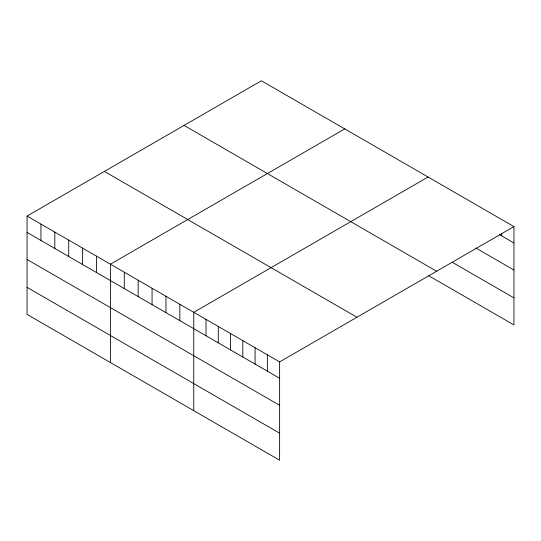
<?xml version="1.0" encoding="UTF-8"?>
<svg xmlns="http://www.w3.org/2000/svg" width="541" height="541" viewBox="0 0 541 541"><rect width="100%" height="100%" fill="white"/><g stroke="black" fill="none" stroke-linecap="round" stroke-linejoin="round"><path stroke-width="0.81" d="M27.05 216.069L279.616 361.888L279.616 460.222L27.05 314.402L27.05 216.069L261.384 80.778L513.95 226.598L513.95 324.931L428.797 275.775M344.732 128.9L110.398 264.184L110.398 362.524M428.08 177.015L193.746 312.306L193.746 410.646M279.616 361.888L513.95 226.598M499.519 234.632L513.95 242.963M475.701 247.934L513.95 270.013M452.614 262.473L513.95 297.881M184.055 125.424L436.621 271.244M104.379 171.423L356.945 317.242M27.05 232.434L279.616 378.254M27.05 259.484L279.616 405.304M27.05 287.352L279.616 433.172M501.683 233.428L501.683 235.883M267.349 354.801L267.349 371.173M255.082 347.721L255.082 364.086M242.814 340.641L242.814 357.006M230.547 333.554L230.547 349.926M218.28 326.473L218.28 342.838M206.013 319.393L206.013 335.758M179.855 304.285L179.855 320.657M165.965 296.265L165.965 312.637M152.068 288.245L152.068 304.617M138.178 280.224L138.178 296.596M124.288 272.204L124.288 288.576M96.508 256.163L96.508 272.536M82.617 248.15L82.617 264.515M68.721 240.13L68.721 256.495M54.83 232.109L54.83 248.475M40.94 224.089L40.94 240.454"/></g></svg>
